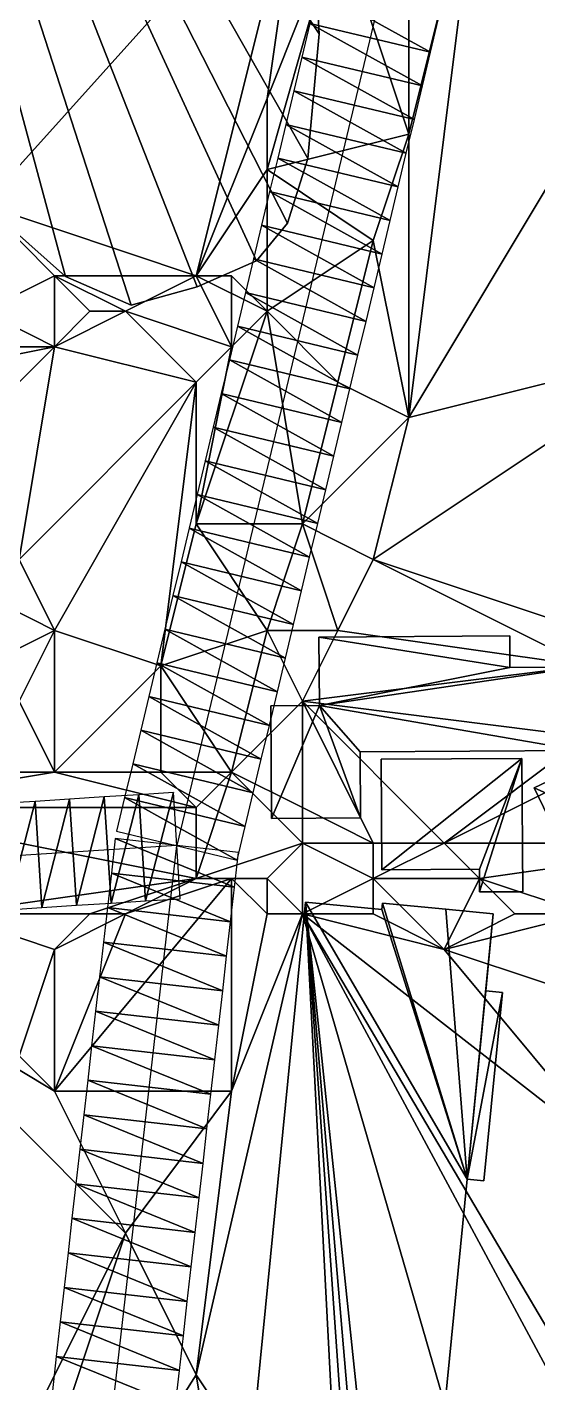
# Model space of a CAD drawing. Header units: metres. Extents: x -1103 to 901, y -902 to 905.
# Drawn here: x -661.6 to -632.7, y 499.5 to 576 of the extents above; entities that cross this region are included whole.
import ezdxf

# ---------------------------------------------------------------- set-up
doc = ezdxf.new("R2010")
doc.units = ezdxf.units.M
for name, color, linetype in [('OSM_BUILDING_FOOTPRINTS', 7, 'CONTINUOUS'), ('OSM_BUILDING_ROOFS', 1, 'CONTINUOUS'), ('OSM_BUILDING_WALLS', 8, 'CONTINUOUS'), ('OSM_ROAD_AXES', 2, 'CONTINUOUS'), ('OSM_ROAD_SURFACE', 9, 'CONTINUOUS'), ('OSM_TERRAIN', 3, 'CONTINUOUS')]:
    doc.layers.add(name, color=color, linetype=linetype)

msp = doc.modelspace()

# ---------------------------------------------------------------- linework, layer by layer
at = {"layer": 'OSM_BUILDING_FOOTPRINTS'}
for points in [[(-678.319, 618.271, 7.46), (-675.136, 620.372, 7.46), (-668.592, 622.794, 7.46), (-661.175, 619.167, 7.46), (-656.411, 614.035, 7.46), (-649.325, 601.03, 7.46), (-645.412, 589.241, 7.46), (-644.284, 582.827, 7.46), (-645.279, 579.742, 7.46), (-645.047, 575.661, 7.46), (-645.688, 568.627, 7.46), (-646.848, 564.978, 7.46), (-648.595, 562.843, 7.46), (-651.944, 561.373, 7.46), (-655.669, 560.344, 7.46), (-659.383, 561.959, 7.46), (-668.558, 570.098, 7.46), (-669.664, 572.232, 7.46), (-674.362, 581.223, 7.46), (-679.513, 600.598, 7.46), (-680.066, 609.855, 7.46), (-678.319, 618.271, 7.46)], [(-634.291, 541.688, 11.997), (-634.28, 539.896, 11.997), (-630.378, 539.918, 11.997), (-630.356, 535.218, 11.997), (-642.736, 535.152, 11.997), (-642.714, 531.425, 11.997), (-647.754, 531.392, 11.997), (-647.788, 537.74, 11.997), (-645.046, 537.751, 11.997), (-645.068, 541.621, 11.997), (-634.291, 541.688, 11.997)], [(-626.962, 535.937, 12.506), (-623.602, 528.959, 12.506), (-629.549, 526.139, 12.506), (-632.909, 533.106, 12.506), (-626.962, 535.937, 12.506)], [(-641.553, 534.732, 12.431), (-633.606, 534.776, 12.431), (-633.561, 527.256, 12.431), (-636.004, 527.245, 12.431), (-636.004, 528.528, 12.431), (-641.509, 528.494, 12.431), (-641.553, 534.732, 12.431)], [(-652.772, 456.356, 13.535), (-645.831, 526.67, 13.535), (-641.52, 526.249, 13.535), (-641.487, 526.614, 13.535), (-637.894, 526.272, 13.535), (-635.23, 526.006, 13.535), (-635.65, 521.66, 13.535), (-634.7, 521.571, 13.535), (-635.75, 510.944, 13.535), (-636.7, 511.032, 13.535), (-640.337, 474.206, 13.535), (-639.253, 474.095, 13.535), (-640.37, 462.715, 13.535), (-641.364, 462.815, 13.535), (-642.105, 455.317, 13.535), (-652.772, 456.356, 13.535)]]:
    msp.add_polyline3d(points, close=True, dxfattribs=at)
at = {"layer": 'OSM_BUILDING_ROOFS'}
for points in [[(-675.136, 620.372, 105.46), (-668.558, 570.098, 105.46), (-659.383, 561.959, 105.46)], [(-675.136, 620.372, 105.46), (-659.383, 561.959, 105.46), (-655.669, 560.344, 105.46)], [(-675.136, 620.372, 105.46), (-655.669, 560.344, 105.46), (-651.944, 561.373, 105.46)], [(-675.136, 620.372, 105.46), (-651.944, 561.373, 105.46), (-648.595, 562.843, 105.46)], [(-675.136, 620.372, 105.46), (-648.595, 562.843, 105.46), (-646.848, 564.978, 105.46)], [(-675.136, 620.372, 105.46), (-646.848, 564.978, 105.46), (-645.688, 568.627, 105.46)], [(-675.136, 620.372, 105.46), (-645.688, 568.627, 105.46), (-645.047, 575.661, 105.46)], [(-675.136, 620.372, 105.46), (-645.047, 575.661, 105.46), (-645.279, 579.742, 105.46)], [(-634.28, 539.896, 21.997), (-634.291, 541.688, 21.997), (-645.068, 541.621, 21.997)], [(-634.28, 539.896, 21.997), (-645.068, 541.621, 21.997), (-645.046, 537.751, 21.997)], [(-645.046, 537.751, 21.997), (-630.356, 535.218, 21.997), (-630.378, 539.918, 21.997)], [(-645.046, 537.751, 21.997), (-630.378, 539.918, 21.997), (-634.28, 539.896, 21.997)], [(-645.046, 537.751, 21.997), (-647.788, 537.74, 21.997), (-647.754, 531.392, 21.997)], [(-645.046, 537.751, 21.997), (-647.754, 531.392, 21.997), (-642.714, 531.425, 21.997)], [(-645.046, 537.751, 21.997), (-642.714, 531.425, 21.997), (-642.736, 535.152, 21.997)], [(-645.046, 537.751, 21.997), (-642.736, 535.152, 21.997), (-630.356, 535.218, 21.997)], [(-623.602, 528.959, 22.506), (-626.962, 535.937, 22.506), (-632.909, 533.106, 22.506)], [(-633.606, 534.776, 17.631), (-641.553, 534.732, 17.631), (-641.509, 528.494, 17.631)], [(-633.606, 534.776, 17.631), (-641.509, 528.494, 17.631), (-636.004, 528.528, 17.631)], [(-633.606, 534.776, 17.631), (-636.004, 528.528, 17.631), (-636.004, 527.245, 17.631)], [(-633.606, 534.776, 17.631), (-636.004, 527.245, 17.631), (-633.561, 527.256, 17.631)], [(-623.602, 528.959, 22.506), (-632.909, 533.106, 22.506), (-629.549, 526.139, 22.506)], [(-645.831, 526.67, 31.535), (-652.772, 456.356, 31.535), (-642.105, 455.317, 31.535)], [(-645.831, 526.67, 31.535), (-642.105, 455.317, 31.535), (-641.364, 462.815, 31.535)], [(-645.831, 526.67, 31.535), (-641.364, 462.815, 31.535), (-640.37, 462.715, 31.535)], [(-636.7, 511.032, 31.535), (-641.52, 526.249, 31.535), (-645.831, 526.67, 31.535)], [(-645.831, 526.67, 31.535), (-640.37, 462.715, 31.535), (-640.337, 474.206, 31.535)], [(-645.831, 526.67, 31.535), (-640.337, 474.206, 31.535), (-636.7, 511.032, 31.535)], [(-636.7, 511.032, 31.535), (-641.487, 526.614, 31.535), (-641.52, 526.249, 31.535)], [(-636.7, 511.032, 31.535), (-637.894, 526.272, 31.535), (-641.487, 526.614, 31.535)], [(-636.7, 511.032, 31.535), (-635.23, 526.006, 31.535), (-637.894, 526.272, 31.535)], [(-636.7, 511.032, 31.535), (-635.65, 521.66, 31.535), (-635.23, 526.006, 31.535)], [(-636.7, 511.032, 31.535), (-634.7, 521.571, 31.535), (-635.65, 521.66, 31.535)], [(-636.7, 511.032, 31.535), (-635.75, 510.944, 31.535), (-634.7, 521.571, 31.535)]]:
    msp.add_3dface(points, dxfattribs=at)
at = {"layer": 'OSM_BUILDING_WALLS'}
for points in [[(-645.047, 575.661, 7.46), (-645.279, 579.742, 7.46), (-645.279, 579.742, 105.46)], [(-645.047, 575.661, 7.46), (-645.279, 579.742, 105.46), (-645.047, 575.661, 105.46)], [(-645.688, 568.627, 7.46), (-645.047, 575.661, 7.46), (-645.047, 575.661, 105.46)], [(-645.688, 568.627, 7.46), (-645.047, 575.661, 105.46), (-645.688, 568.627, 105.46)], [(-668.558, 570.098, 7.46), (-659.383, 561.959, 7.46), (-659.383, 561.959, 105.46)], [(-668.558, 570.098, 7.46), (-659.383, 561.959, 105.46), (-668.558, 570.098, 105.46)], [(-646.848, 564.978, 7.46), (-645.688, 568.627, 7.46), (-645.688, 568.627, 105.46)], [(-646.848, 564.978, 7.46), (-645.688, 568.627, 105.46), (-646.848, 564.978, 105.46)], [(-648.595, 562.843, 7.46), (-646.848, 564.978, 7.46), (-646.848, 564.978, 105.46)], [(-648.595, 562.843, 7.46), (-646.848, 564.978, 105.46), (-648.595, 562.843, 105.46)], [(-651.944, 561.373, 7.46), (-648.595, 562.843, 7.46), (-648.595, 562.843, 105.46)], [(-651.944, 561.373, 7.46), (-648.595, 562.843, 105.46), (-651.944, 561.373, 105.46)], [(-659.383, 561.959, 7.46), (-655.669, 560.344, 7.46), (-655.669, 560.344, 105.46)], [(-659.383, 561.959, 7.46), (-655.669, 560.344, 105.46), (-659.383, 561.959, 105.46)], [(-655.669, 560.344, 7.46), (-651.944, 561.373, 7.46), (-651.944, 561.373, 105.46)], [(-655.669, 560.344, 7.46), (-651.944, 561.373, 105.46), (-655.669, 560.344, 105.46)], [(-634.291, 541.688, 11.997), (-645.068, 541.621, 11.997), (-645.068, 541.621, 21.997)], [(-634.291, 541.688, 11.997), (-645.068, 541.621, 21.997), (-634.291, 541.688, 21.997)], [(-645.068, 541.621, 11.997), (-645.046, 537.751, 11.997), (-645.046, 537.751, 21.997)], [(-645.068, 541.621, 11.997), (-645.046, 537.751, 21.997), (-645.068, 541.621, 21.997)], [(-634.28, 539.896, 11.997), (-634.291, 541.688, 11.997), (-634.291, 541.688, 21.997)], [(-634.28, 539.896, 11.997), (-634.291, 541.688, 21.997), (-634.28, 539.896, 21.997)], [(-630.378, 539.918, 11.997), (-634.28, 539.896, 11.997), (-634.28, 539.896, 21.997)], [(-630.378, 539.918, 11.997), (-634.28, 539.896, 21.997), (-630.378, 539.918, 21.997)], [(-645.046, 537.751, 11.997), (-647.788, 537.74, 11.997), (-647.788, 537.74, 21.997)], [(-645.046, 537.751, 11.997), (-647.788, 537.74, 21.997), (-645.046, 537.751, 21.997)], [(-647.788, 537.74, 11.997), (-647.754, 531.392, 11.997), (-647.754, 531.392, 21.997)], [(-647.788, 537.74, 11.997), (-647.754, 531.392, 21.997), (-647.788, 537.74, 21.997)], [(-626.962, 535.937, 12.506), (-632.909, 533.106, 12.506), (-632.909, 533.106, 22.506)], [(-626.962, 535.937, 12.506), (-632.909, 533.106, 22.506), (-626.962, 535.937, 22.506)], [(-642.736, 535.152, 11.997), (-630.356, 535.218, 11.997), (-630.356, 535.218, 21.997)], [(-642.736, 535.152, 11.997), (-630.356, 535.218, 21.997), (-642.736, 535.152, 21.997)], [(-642.714, 531.425, 11.997), (-642.736, 535.152, 11.997), (-642.736, 535.152, 21.997)], [(-642.714, 531.425, 11.997), (-642.736, 535.152, 21.997), (-642.714, 531.425, 21.997)], [(-633.606, 534.776, 12.431), (-641.553, 534.732, 12.431), (-641.553, 534.732, 17.631)], [(-633.606, 534.776, 12.431), (-641.553, 534.732, 17.631), (-633.606, 534.776, 17.631)], [(-641.553, 534.732, 12.431), (-641.509, 528.494, 12.431), (-641.509, 528.494, 17.631)], [(-641.553, 534.732, 12.431), (-641.509, 528.494, 17.631), (-641.553, 534.732, 17.631)], [(-633.561, 527.256, 12.431), (-633.606, 534.776, 12.431), (-633.606, 534.776, 17.631)], [(-633.561, 527.256, 12.431), (-633.606, 534.776, 17.631), (-633.561, 527.256, 17.631)], [(-632.909, 533.106, 12.506), (-629.549, 526.139, 12.506), (-629.549, 526.139, 22.506)], [(-632.909, 533.106, 12.506), (-629.549, 526.139, 22.506), (-632.909, 533.106, 22.506)], [(-647.754, 531.392, 11.997), (-642.714, 531.425, 11.997), (-642.714, 531.425, 21.997)], [(-647.754, 531.392, 11.997), (-642.714, 531.425, 21.997), (-647.754, 531.392, 21.997)], [(-641.509, 528.494, 12.431), (-636.004, 528.528, 12.431), (-636.004, 528.528, 17.631)], [(-641.509, 528.494, 12.431), (-636.004, 528.528, 17.631), (-641.509, 528.494, 17.631)], [(-636.004, 528.528, 12.431), (-636.004, 527.245, 12.431), (-636.004, 527.245, 17.631)], [(-636.004, 528.528, 12.431), (-636.004, 527.245, 17.631), (-636.004, 528.528, 17.631)], [(-636.004, 527.245, 12.431), (-633.561, 527.256, 12.431), (-633.561, 527.256, 17.631)], [(-636.004, 527.245, 12.431), (-633.561, 527.256, 17.631), (-636.004, 527.245, 17.631)], [(-645.831, 526.67, 13.535), (-652.772, 456.356, 13.535), (-652.772, 456.356, 31.535)], [(-645.831, 526.67, 13.535), (-652.772, 456.356, 31.535), (-645.831, 526.67, 31.535)], [(-641.52, 526.249, 13.535), (-645.831, 526.67, 13.535), (-645.831, 526.67, 31.535)], [(-641.52, 526.249, 13.535), (-645.831, 526.67, 31.535), (-641.52, 526.249, 31.535)], [(-641.487, 526.614, 13.535), (-641.52, 526.249, 13.535), (-641.52, 526.249, 31.535)], [(-641.487, 526.614, 13.535), (-641.52, 526.249, 31.535), (-641.487, 526.614, 31.535)], [(-637.894, 526.272, 13.535), (-641.487, 526.614, 13.535), (-641.487, 526.614, 31.535)], [(-637.894, 526.272, 13.535), (-641.487, 526.614, 31.535), (-637.894, 526.272, 31.535)], [(-635.23, 526.006, 13.535), (-637.894, 526.272, 13.535), (-637.894, 526.272, 31.535)], [(-635.23, 526.006, 13.535), (-637.894, 526.272, 31.535), (-635.23, 526.006, 31.535)], [(-635.65, 521.66, 13.535), (-635.23, 526.006, 13.535), (-635.23, 526.006, 31.535)], [(-635.65, 521.66, 13.535), (-635.23, 526.006, 31.535), (-635.65, 521.66, 31.535)], [(-634.7, 521.571, 13.535), (-635.65, 521.66, 13.535), (-635.65, 521.66, 31.535)], [(-634.7, 521.571, 13.535), (-635.65, 521.66, 31.535), (-634.7, 521.571, 31.535)], [(-635.75, 510.944, 13.535), (-634.7, 521.571, 13.535), (-634.7, 521.571, 31.535)], [(-635.75, 510.944, 13.535), (-634.7, 521.571, 31.535), (-635.75, 510.944, 31.535)], [(-640.337, 474.206, 13.535), (-636.7, 511.032, 13.535), (-636.7, 511.032, 31.535)], [(-640.337, 474.206, 13.535), (-636.7, 511.032, 31.535), (-640.337, 474.206, 31.535)], [(-636.7, 511.032, 13.535), (-635.75, 510.944, 13.535), (-635.75, 510.944, 31.535)], [(-636.7, 511.032, 13.535), (-635.75, 510.944, 31.535), (-636.7, 511.032, 31.535)]]:
    msp.add_3dface(points, dxfattribs=at)
at = {"layer": 'OSM_ROAD_AXES'}
for points in [[(-639.443, 586.819, 10.602), (-653.093, 529.854, 15.124)], [(-653.093, 529.854, 15.124), (-723.451, 525.375, 14.149), (-845.828, 511.273, 18.144)], [(-657.537, 490.905, 16.972), (-653.093, 529.854, 15.124)]]:
    msp.add_polyline3d(points, dxfattribs=at)
at = {"layer": 'OSM_ROAD_SURFACE'}
for points in [[(-645.121, 578.141, 10.703), (-645.576, 576.242, 10.699), (-638.769, 574.611, 10.67)], [(-645.121, 578.141, 10.703), (-638.769, 574.611, 10.67), (-638.314, 576.51, 10.637)], [(-645.576, 576.242, 10.699), (-646.031, 574.343, 10.689), (-639.224, 572.712, 10.704)], [(-645.576, 576.242, 10.699), (-639.224, 572.712, 10.704), (-638.769, 574.611, 10.67)], [(-646.031, 574.343, 10.689), (-646.486, 572.444, 10.679), (-639.679, 570.813, 10.737)], [(-646.031, 574.343, 10.689), (-639.679, 570.813, 10.737), (-639.224, 572.712, 10.704)], [(-646.486, 572.444, 10.679), (-646.941, 570.546, 10.668), (-640.134, 568.914, 10.794)], [(-646.486, 572.444, 10.679), (-640.134, 568.914, 10.794), (-639.679, 570.813, 10.737)], [(-646.941, 570.546, 10.668), (-647.396, 568.647, 10.658), (-640.589, 567.015, 10.906)], [(-646.941, 570.546, 10.668), (-640.589, 567.015, 10.906), (-640.134, 568.914, 10.794)], [(-647.396, 568.647, 10.658), (-647.852, 566.748, 10.752), (-641.044, 565.117, 11.019)], [(-647.396, 568.647, 10.658), (-641.044, 565.117, 11.019), (-640.589, 567.015, 10.906)], [(-647.852, 566.748, 10.752), (-648.307, 564.849, 10.803), (-641.499, 563.218, 11.131)], [(-647.852, 566.748, 10.752), (-641.499, 563.218, 11.131), (-641.044, 565.117, 11.019)], [(-648.307, 564.849, 10.803), (-648.762, 562.95, 10.801), (-641.954, 561.319, 11.309)], [(-648.307, 564.849, 10.803), (-641.954, 561.319, 11.309), (-641.499, 563.218, 11.131)], [(-648.762, 562.95, 10.801), (-649.217, 561.051, 11.116), (-642.409, 559.42, 11.533)], [(-648.762, 562.95, 10.801), (-642.409, 559.42, 11.533), (-641.954, 561.319, 11.309)], [(-649.217, 561.051, 11.116), (-649.672, 559.153, 11.661), (-642.864, 557.521, 11.757)], [(-649.217, 561.051, 11.116), (-642.864, 557.521, 11.757), (-642.409, 559.42, 11.533)], [(-649.672, 559.153, 11.661), (-650.127, 557.254, 12.079), (-643.319, 555.622, 11.982)], [(-649.672, 559.153, 11.661), (-643.319, 555.622, 11.982), (-642.864, 557.521, 11.757)], [(-650.127, 557.254, 12.079), (-650.582, 555.355, 12.309), (-643.774, 553.724, 12.211)], [(-650.127, 557.254, 12.079), (-643.774, 553.724, 12.211), (-643.319, 555.622, 11.982)], [(-650.582, 555.355, 12.309), (-651.037, 553.456, 12.53), (-644.229, 551.825, 12.441)], [(-650.582, 555.355, 12.309), (-644.229, 551.825, 12.441), (-643.774, 553.724, 12.211)], [(-651.037, 553.456, 12.53), (-651.492, 551.557, 12.752), (-644.684, 549.926, 12.671)], [(-651.037, 553.456, 12.53), (-644.684, 549.926, 12.671), (-644.229, 551.825, 12.441)], [(-651.492, 551.557, 12.752), (-651.947, 549.658, 12.974), (-645.139, 548.027, 12.872)], [(-651.492, 551.557, 12.752), (-645.139, 548.027, 12.872), (-644.684, 549.926, 12.671)], [(-651.947, 549.658, 12.974), (-652.402, 547.76, 13.196), (-645.595, 546.128, 13.195)], [(-651.947, 549.658, 12.974), (-645.595, 546.128, 13.195), (-645.139, 548.027, 12.872)], [(-652.402, 547.76, 13.196), (-652.857, 545.861, 13.417), (-646.05, 544.229, 13.442)], [(-652.402, 547.76, 13.196), (-646.05, 544.229, 13.442), (-645.595, 546.128, 13.195)], [(-652.857, 545.861, 13.417), (-653.312, 543.962, 13.638), (-646.505, 542.331, 13.689)], [(-652.857, 545.861, 13.417), (-646.505, 542.331, 13.689), (-646.05, 544.229, 13.442)], [(-653.312, 543.962, 13.638), (-653.767, 542.063, 13.86), (-646.96, 540.432, 13.823)], [(-653.312, 543.962, 13.638), (-646.96, 540.432, 13.823), (-646.505, 542.331, 13.689)], [(-653.767, 542.063, 13.86), (-654.222, 540.164, 14.089), (-647.415, 538.533, 14.054)], [(-653.767, 542.063, 13.86), (-647.415, 538.533, 14.054), (-646.96, 540.432, 13.823)], [(-654.222, 540.164, 14.089), (-654.677, 538.265, 14.282), (-647.87, 536.634, 14.313)], [(-654.222, 540.164, 14.089), (-647.87, 536.634, 14.313), (-647.415, 538.533, 14.054)], [(-654.677, 538.265, 14.282), (-655.132, 536.367, 14.445), (-648.325, 534.735, 14.447)], [(-654.677, 538.265, 14.282), (-648.325, 534.735, 14.447), (-647.87, 536.634, 14.313)], [(-655.132, 536.367, 14.445), (-655.587, 534.468, 14.609), (-648.78, 532.836, 14.597)], [(-655.132, 536.367, 14.445), (-648.78, 532.836, 14.597), (-648.325, 534.735, 14.447)], [(-655.587, 534.468, 14.609), (-656.042, 532.569, 15.118), (-649.235, 530.938, 14.793)], [(-655.587, 534.468, 14.609), (-649.235, 530.938, 14.793), (-648.78, 532.836, 14.597)], [(-661.102, 532.351, 15.222), (-663.056, 532.226, 15.269), (-662.675, 526.238, 15.309)], [(-661.102, 532.351, 15.222), (-662.675, 526.238, 15.309), (-660.72, 526.363, 15.281)], [(-659.147, 532.475, 15.175), (-661.102, 532.351, 15.222), (-660.72, 526.363, 15.281)], [(-659.147, 532.475, 15.175), (-660.72, 526.363, 15.281), (-658.766, 526.487, 15.254)], [(-657.193, 532.599, 15.128), (-659.147, 532.475, 15.175), (-658.766, 526.487, 15.254)], [(-657.193, 532.599, 15.128), (-658.766, 526.487, 15.254), (-656.812, 526.612, 15.226)], [(-655.238, 532.724, 15.081), (-657.193, 532.599, 15.128), (-656.812, 526.612, 15.226)], [(-655.238, 532.724, 15.081), (-656.812, 526.612, 15.226), (-654.857, 526.736, 15.434)], [(-656.042, 532.569, 15.118), (-656.497, 530.67, 15.219), (-649.69, 529.039, 14.983)], [(-656.042, 532.569, 15.118), (-649.69, 529.039, 14.983), (-649.235, 530.938, 14.793)], [(-653.284, 532.848, 14.924), (-655.238, 532.724, 15.081), (-654.857, 526.736, 15.434)], [(-653.284, 532.848, 14.924), (-654.857, 526.736, 15.434), (-652.903, 526.86, 15.638)], [(-649.838, 527.51, 15.605), (-656.571, 530.251, 15.22), (-656.793, 528.304, 15.224)], [(-649.838, 527.51, 15.605), (-649.616, 529.458, 14.942), (-656.571, 530.251, 15.22)], [(-650.06, 525.563, 15.709), (-656.793, 528.304, 15.224), (-657.015, 526.356, 15.229)], [(-650.06, 525.563, 15.709), (-649.838, 527.51, 15.605), (-656.793, 528.304, 15.224)], [(-650.282, 523.615, 15.842), (-657.015, 526.356, 15.229), (-657.237, 524.409, 15.786)], [(-650.282, 523.615, 15.842), (-650.06, 525.563, 15.709), (-657.015, 526.356, 15.229)], [(-650.505, 521.668, 15.975), (-657.237, 524.409, 15.786), (-657.459, 522.461, 15.954)], [(-650.505, 521.668, 15.975), (-650.282, 523.615, 15.842), (-657.237, 524.409, 15.786)], [(-650.727, 519.72, 16.108), (-657.459, 522.461, 15.954), (-657.682, 520.514, 16.085)], [(-650.727, 519.72, 16.108), (-650.505, 521.668, 15.975), (-657.459, 522.461, 15.954)], [(-650.949, 517.773, 16.241), (-657.682, 520.514, 16.085), (-657.904, 518.566, 16.213)], [(-650.949, 517.773, 16.241), (-650.727, 519.72, 16.108), (-657.682, 520.514, 16.085)], [(-651.171, 515.825, 16.373), (-657.904, 518.566, 16.213), (-658.126, 516.619, 16.346)], [(-651.171, 515.825, 16.373), (-650.949, 517.773, 16.241), (-657.904, 518.566, 16.213)], [(-651.393, 513.878, 16.489), (-658.126, 516.619, 16.346), (-658.348, 514.671, 16.472)], [(-651.393, 513.878, 16.489), (-651.171, 515.825, 16.373), (-658.126, 516.619, 16.346)], [(-651.615, 511.93, 16.567), (-658.348, 514.671, 16.472), (-658.57, 512.724, 16.616)], [(-651.615, 511.93, 16.567), (-651.393, 513.878, 16.489), (-658.348, 514.671, 16.472)], [(-651.838, 509.983, 16.646), (-658.57, 512.724, 16.616), (-658.792, 510.776, 16.86)], [(-651.838, 509.983, 16.646), (-651.615, 511.93, 16.567), (-658.57, 512.724, 16.616)], [(-652.06, 508.035, 16.724), (-658.792, 510.776, 16.86), (-659.015, 508.829, 16.858)], [(-652.06, 508.035, 16.724), (-651.838, 509.983, 16.646), (-658.792, 510.776, 16.86)], [(-652.282, 506.088, 16.802), (-659.015, 508.829, 16.858), (-659.237, 506.881, 16.855)], [(-652.282, 506.088, 16.802), (-652.06, 508.035, 16.724), (-659.015, 508.829, 16.858)], [(-652.504, 504.14, 16.881), (-659.237, 506.881, 16.855), (-659.459, 504.934, 16.853)], [(-652.504, 504.14, 16.881), (-652.282, 506.088, 16.802), (-659.237, 506.881, 16.855)], [(-652.726, 502.193, 16.959), (-659.459, 504.934, 16.853), (-659.681, 502.986, 16.85)], [(-652.726, 502.193, 16.959), (-652.504, 504.14, 16.881), (-659.459, 504.934, 16.853)], [(-652.948, 500.245, 16.994), (-659.681, 502.986, 16.85), (-659.903, 501.039, 16.848)], [(-652.948, 500.245, 16.994), (-652.726, 502.193, 16.959), (-659.681, 502.986, 16.85)], [(-653.17, 498.298, 17.01), (-659.903, 501.039, 16.848), (-660.125, 499.091, 16.862)], [(-653.17, 498.298, 17.01), (-652.948, 500.245, 16.994), (-659.903, 501.039, 16.848)]]:
    msp.add_3dface(points, dxfattribs=at)
at = {"layer": 'OSM_TERRAIN'}
for points in [[(-644, 582, 10.682), (-640, 570, 10.645), (-640, 590, 10.625)], [(-640, 590, 10.625), (-640, 570, 10.645), (-636, 586, 10.438)], [(-676, 584, 9.676), (-664, 566, 9.685), (-646, 586, 9.778)], [(-652, 562, 9.719), (-646, 586, 9.778), (-664, 566, 9.685)], [(-652, 562, 9.719), (-648, 572, 10.202), (-646, 586, 9.778)], [(-648, 572, 10.202), (-644, 582, 10.682), (-646, 586, 9.778)], [(-640, 570, 10.645), (-640, 554, 12.643), (-636, 586, 10.438)], [(-640, 554, 12.643), (-622, 584, 10.493), (-636, 586, 10.438)], [(-640, 554, 12.643), (-624, 558, 12.99), (-622, 584, 10.493)], [(-648, 568, 10.603), (-644, 582, 10.682), (-648, 572, 10.202)], [(-648, 568, 10.603), (-640, 570, 10.645), (-644, 582, 10.682)], [(-648, 568, 10.603), (-648, 572, 10.202), (-652, 562, 9.719)], [(-642, 564, 10.846), (-640, 570, 10.645), (-648, 568, 10.603)], [(-642, 564, 10.846), (-640, 554, 12.643), (-640, 570, 10.645)], [(-648, 560, 11.252), (-648, 568, 10.603), (-652, 562, 9.719)], [(-648, 560, 11.252), (-642, 564, 10.846), (-648, 568, 10.603)], [(-664, 560, 11.044), (-660, 562, 9.795), (-664, 566, 9.685)], [(-660, 562, 9.795), (-652, 562, 9.719), (-664, 566, 9.685)], [(-644, 556, 11.779), (-642, 564, 10.846), (-648, 560, 11.252)], [(-644, 556, 11.779), (-640, 554, 12.643), (-642, 564, 10.846)], [(-664, 560, 11.044), (-660, 558, 11.252), (-660, 562, 9.795)], [(-660, 558, 11.252), (-658, 560, 10.157), (-660, 562, 9.795)], [(-658, 560, 10.157), (-656, 560, 9.86), (-660, 562, 9.795)], [(-656, 560, 9.86), (-652, 562, 9.719), (-660, 562, 9.795)], [(-656, 560, 9.86), (-650, 558, 11.946), (-652, 562, 9.719)], [(-652, 562, 9.719), (-650, 558, 11.946), (-650, 562, 10.873)], [(-650, 562, 10.873), (-648, 560, 11.252), (-652, 562, 9.719)], [(-650, 558, 11.946), (-648, 560, 11.252), (-650, 562, 10.873)], [(-682, 558, 11.205), (-660, 558, 11.252), (-664, 560, 11.044)], [(-652, 556, 12.092), (-656, 560, 9.86), (-660, 558, 11.252)], [(-660, 558, 11.252), (-656, 560, 9.86), (-658, 560, 10.157)], [(-652, 556, 12.092), (-650, 558, 11.946), (-656, 560, 9.86)], [(-652, 548, 13.138), (-646, 548, 12.735), (-648, 560, 11.252)], [(-652, 548, 13.138), (-648, 560, 11.252), (-650, 558, 11.946)], [(-646, 548, 12.735), (-644, 556, 11.779), (-648, 560, 11.252)], [(-670, 556, 11.909), (-660, 558, 11.252), (-682, 558, 11.205)], [(-666, 552, 12.074), (-660, 558, 11.252), (-670, 556, 11.909)], [(-666, 552, 12.074), (-662, 546, 12.773), (-660, 558, 11.252)], [(-662, 546, 12.773), (-652, 556, 12.092), (-660, 558, 11.252)], [(-652, 548, 13.138), (-650, 558, 11.946), (-652, 556, 12.092)], [(-642, 546, 13.395), (-624, 540, 14.062), (-624, 558, 12.99)], [(-642, 546, 13.395), (-624, 558, 12.99), (-640, 554, 12.643)], [(-660, 542, 13.658), (-652, 556, 12.092), (-662, 546, 12.773)], [(-654, 540, 14.065), (-652, 556, 12.092), (-660, 542, 13.658)], [(-654, 540, 14.065), (-652, 548, 13.138), (-652, 556, 12.092)], [(-646, 548, 12.735), (-640, 554, 12.643), (-644, 556, 11.779)], [(-646, 548, 12.735), (-642, 546, 13.395), (-640, 554, 12.643)], [(-654, 540, 14.065), (-648, 542, 13.404), (-652, 548, 13.138)], [(-648, 542, 13.404), (-646, 548, 12.735), (-652, 548, 13.138)], [(-648, 542, 13.404), (-644, 542, 14.188), (-646, 548, 12.735)], [(-644, 542, 14.188), (-642, 546, 13.395), (-646, 548, 12.735)], [(-664, 544, 12.025), (-660, 542, 13.658), (-662, 546, 12.773)], [(-644, 542, 14.188), (-630, 540, 14.324), (-642, 546, 13.395)], [(-630, 540, 14.324), (-624, 540, 14.062), (-642, 546, 13.395)], [(-664, 540, 12.291), (-660, 542, 13.658), (-664, 544, 12.025)], [(-662, 538, 13.867), (-660, 542, 13.658), (-664, 540, 12.291)], [(-660, 534, 14.881), (-660, 542, 13.658), (-662, 538, 13.867)], [(-660, 534, 14.881), (-654, 540, 14.065), (-660, 542, 13.658)], [(-650, 534, 14.487), (-648, 542, 13.404), (-654, 540, 14.065)], [(-650, 534, 14.487), (-646, 538, 14.216), (-648, 542, 13.404)], [(-646, 538, 14.216), (-644, 542, 14.188), (-648, 542, 13.404)], [(-646, 538, 14.216), (-630, 540, 14.324), (-644, 542, 14.188)], [(-660, 534, 14.881), (-654, 534, 14.487), (-654, 540, 14.065)], [(-654, 534, 14.487), (-650, 534, 14.487), (-654, 540, 14.065)], [(-646, 538, 14.216), (-630, 536, 14.391), (-630, 540, 14.324)], [(-664, 534, 14.874), (-660, 534, 14.881), (-662, 538, 13.867)], [(-650, 534, 14.487), (-646, 532, 14.362), (-646, 538, 14.216)], [(-646, 532, 14.362), (-642, 530, 14.616), (-646, 538, 14.216)], [(-642, 530, 14.616), (-638, 530, 14.966), (-646, 538, 14.216)], [(-646, 538, 14.216), (-638, 530, 14.966), (-630, 536, 14.391)], [(-638, 530, 14.966), (-622, 530, 14.937), (-626, 536, 14.822)], [(-638, 530, 14.966), (-626, 536, 14.822), (-630, 536, 14.391)], [(-672, 532, 15.376), (-652, 532, 15.109), (-660, 534, 14.881)], [(-672, 532, 15.376), (-660, 534, 14.881), (-664, 534, 14.874)], [(-652, 532, 15.109), (-654, 534, 14.487), (-660, 534, 14.881)], [(-652, 532, 15.109), (-650, 534, 14.487), (-654, 534, 14.487)], [(-652, 528, 15.109), (-646, 530, 14.717), (-650, 534, 14.487)], [(-652, 532, 15.109), (-652, 528, 15.109), (-650, 534, 14.487)], [(-646, 530, 14.717), (-646, 532, 14.362), (-650, 534, 14.487)], [(-666, 526, 15.306), (-652, 528, 15.109), (-672, 532, 15.376)], [(-672, 532, 15.376), (-652, 528, 15.109), (-652, 532, 15.109)], [(-646, 530, 14.717), (-642, 530, 14.616), (-646, 532, 14.362)], [(-648, 528, 15.582), (-646, 530, 14.717), (-652, 528, 15.109)], [(-648, 528, 15.582), (-646, 526, 16.934), (-646, 530, 14.717)], [(-646, 526, 16.934), (-642, 528, 15.1), (-646, 530, 14.717)], [(-642, 528, 15.1), (-642, 530, 14.616), (-646, 530, 14.717)], [(-642, 528, 15.1), (-636, 528, 14.966), (-638, 530, 14.966)], [(-642, 528, 15.1), (-638, 530, 14.966), (-642, 530, 14.616)], [(-636, 528, 14.966), (-622, 530, 14.937), (-638, 530, 14.966)], [(-630, 526, 15.017), (-622, 530, 14.937), (-636, 528, 14.966)], [(-666, 526, 15.306), (-658, 526, 15.193), (-652, 528, 15.109)], [(-660, 516, 16.345), (-650, 516, 16.308), (-650, 528, 15.493)], [(-660, 516, 16.345), (-650, 528, 15.493), (-656, 526, 15.667)], [(-658, 526, 15.193), (-656, 526, 15.667), (-652, 528, 15.109)], [(-656, 526, 15.667), (-650, 528, 15.493), (-652, 528, 15.109)], [(-650, 528, 15.493), (-648, 528, 15.582), (-652, 528, 15.109)], [(-650, 516, 16.308), (-648, 526, 15.984), (-650, 528, 15.493)], [(-650, 528, 15.493), (-648, 526, 15.984), (-648, 528, 15.582)], [(-648, 526, 15.984), (-646, 526, 16.934), (-648, 528, 15.582)], [(-646, 526, 16.934), (-642, 526, 16.24), (-642, 528, 15.1)], [(-642, 526, 16.24), (-638, 524, 16.876), (-642, 528, 15.1)], [(-638, 524, 16.876), (-636, 528, 14.966), (-642, 528, 15.1)], [(-638, 524, 16.876), (-634, 526, 15.453), (-636, 528, 14.966)], [(-634, 526, 15.453), (-630, 526, 15.017), (-636, 528, 14.966)], [(-662, 518, 16.532), (-660, 524, 15.593), (-666, 526, 15.306)], [(-660, 524, 15.593), (-658, 526, 15.193), (-666, 526, 15.306)], [(-660, 516, 16.345), (-656, 526, 15.667), (-660, 524, 15.593)], [(-660, 524, 15.593), (-656, 526, 15.667), (-658, 526, 15.193)], [(-628, 464, 17.06), (-646, 526, 16.934), (-652, 500, 16.958)], [(-652, 500, 16.958), (-646, 526, 16.934), (-650, 516, 16.308)], [(-650, 516, 16.308), (-646, 526, 16.934), (-648, 526, 15.984)], [(-628, 464, 17.06), (-618, 474, 17.157), (-646, 526, 16.934)], [(-618, 474, 17.157), (-620, 482, 17.014), (-646, 526, 16.934)], [(-646, 526, 16.934), (-620, 482, 17.014), (-628, 512, 16.481)], [(-646, 526, 16.934), (-628, 512, 16.481), (-638, 524, 16.876)], [(-646, 526, 16.934), (-638, 524, 16.876), (-642, 526, 16.24)], [(-638, 524, 16.876), (-632, 522, 16.284), (-630, 526, 15.017)], [(-638, 524, 16.876), (-630, 526, 15.017), (-634, 526, 15.453)], [(-660, 516, 16.345), (-660, 524, 15.593), (-662, 518, 16.532)], [(-638, 524, 16.876), (-628, 512, 16.481), (-632, 522, 16.284)], [(-668, 484, 16.728), (-656, 508, 16.831), (-670, 522, 16.728)], [(-670, 522, 16.728), (-656, 508, 16.831), (-660, 516, 16.345)], [(-670, 522, 16.728), (-660, 516, 16.345), (-662, 518, 16.532)], [(-656, 508, 16.831), (-650, 516, 16.308), (-660, 516, 16.345)], [(-652, 500, 16.958), (-650, 516, 16.308), (-656, 508, 16.831)], [(-668, 484, 16.728), (-666, 478, 16.993), (-656, 508, 16.831)], [(-666, 478, 16.993), (-652, 500, 16.958), (-656, 508, 16.831)], [(-644, 452, 16.962), (-652, 500, 16.958), (-666, 478, 16.993)], [(-644, 452, 16.962), (-628, 464, 17.06), (-652, 500, 16.958)]]:
    msp.add_3dface(points, dxfattribs=at)

doc.saveas('drawing.dxf')
